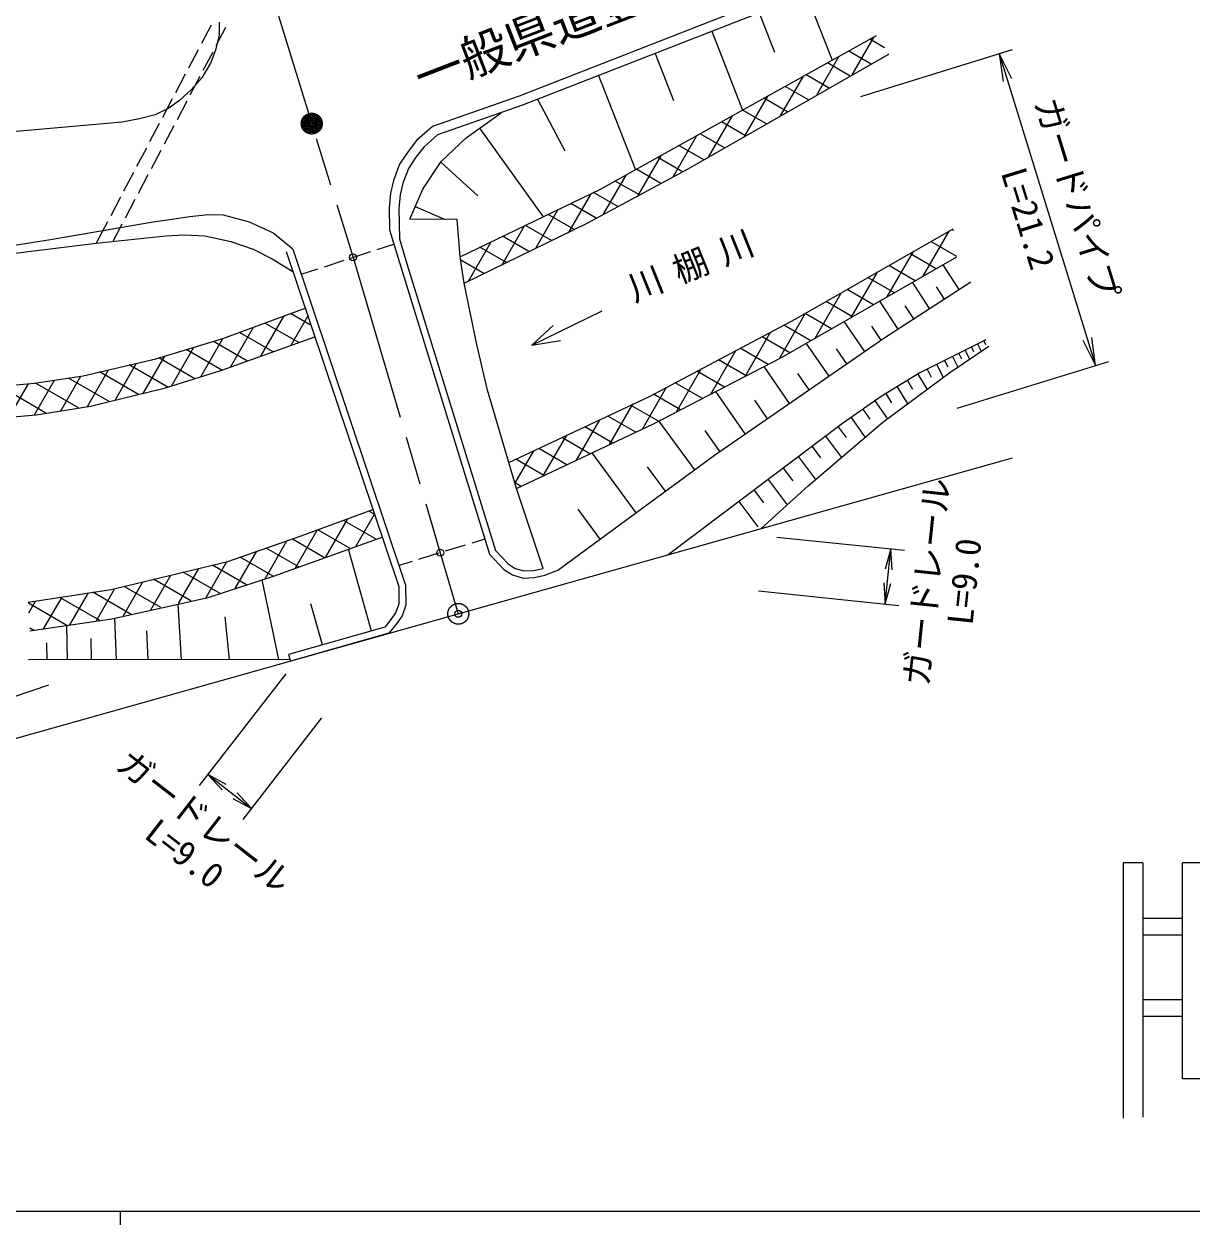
# Model space of a CAD drawing. Units: millimetres, scale not verified. Extents: x 40000 to 680000, y 20000 to 380000.
# Drawn here: x 261066 to 345146, y 204000 to 290418 of the extents above; entities that cross this region are included whole.
import ezdxf
from ezdxf.enums import TextEntityAlignment as Align

# ---------------------------------------------------------------- set-up
doc = ezdxf.new("R2010")
doc.units = ezdxf.units.MM
doc.header["$LTSCALE"] = 1000
doc.header["$PDMODE"] = 32
doc.header["$PDSIZE"] = 500
doc.linetypes.add('CHAIN', pattern=[18.5, 12, -1.5, 3.5, -1.5])
for name, color, linetype, lineweight in [('M-BMK', 2, 'CHAIN', 13), ('M-BMK-OTRS', 5, 'Continuous', 25), ('M-STR-HTXT', 7, 'Continuous', 13), ('M-STR-STR1', 1, 'Continuous', 25), ('M-STR-STRC', 7, 'Continuous', 25), ('M-TTL-BAND', 7, 'Continuous', 25), ('M-WORK', 1, 'Continuous', 13)]:
    doc.layers.add(name, color=color, linetype=linetype, lineweight=lineweight)
doc.layers.add('M-BMK-HTXT', color=7, linetype='Continuous')
doc.layers.add('M-OTRS', color=6, linetype='Continuous')
doc.styles.add('ＭＳ ゴシック', font='')
doc.styles.get('ＭＳ ゴシック').set_extended_font_data('MS Gothic')

# ---------------------------------------------------------------- blocks, each defined once
blk = doc.blocks.new('open_arrow')
at = {"color": 0, "linetype": 'Continuous', "lineweight": -2}
blk.add_lwpolyline([(7.5, 1.25), (0, 0), (7.5, -1.25)], dxfattribs=at)

msp = doc.modelspace()

# ---------------------------------------------------------------- linework, layer by layer
at = {"layer": 'M-BMK'}
for p, q in [((278124, 295080), (284750, 273628)), ((284750, 273628), (291033, 252371)), ((291033, 252371), (292328, 247979))]:
    msp.add_line(p, q, dxfattribs=at)
for centre, radius in [((281778, 283251), 750), ((281778, 283251), 650), ((281778, 283251), 550), ((281778, 283251), 450), ((281778, 283251), 350), ((281778, 283251), 250), ((281778, 283251), 150), ((281778, 283251), 50), ((292328, 247979), 750)]:
    msp.add_circle(centre, radius, dxfattribs=at)
at = {"layer": 'M-BMK-OTRS'}
for p, q in [((292328, 247979), (332228, 259204)), ((252428, 236753), (292328, 247979))]:
    msp.add_line(p, q, dxfattribs=at)
at = {"layer": 'M-OTRS'}
for p in [(284750, 273628), (291033, 252371), (292328, 247979)]:
    msp.add_point(p, dxfattribs=at)
at = {"layer": 'M-STR-HTXT'}
for p, q in [((321310, 285214), (332231, 288582)), ((331276, 288287), (338196, 265848)), ((328230, 262775), (339151, 266143)), ((315268, 253500), (324461, 252546)), ((323055, 248689), (323466, 252649)), ((313944, 249634), (324050, 248585)), ((262838, 242837), (253575, 239726)), ((279905, 243655), (273673, 235630)), ((282486, 240488), (276818, 233188)), ((274287, 236420), (277431, 233978))]:
    msp.add_line(p, q, dxfattribs=at)
at = {"layer": 'M-STR-STR1'}
for p, q in [((284590, 273576), (286016, 274042)), ((286492, 274197), (287686, 274587)), ((282689, 272955), (284115, 273421)), ((281020, 272410), (282214, 272800)), ((294234, 253360), (293298, 253071)), ((292820, 252923), (291387, 252481)), ((288999, 251742), (288063, 251453)), ((290910, 252333), (289476, 251890))]:
    msp.add_line(p, q, dxfattribs=at)
at = {"layer": 'M-STR-STRC'}
for p, q in [((340203, 230065), (340203, 211690)), ((341607, 230065), (340203, 230065)), ((341607, 230065), (341607, 211768)), ((344468, 214508), (344468, 230065)), ((363043, 230065), (344468, 230065)), ((344468, 226047), (341607, 226047)), ((341607, 224877), (344468, 224877)), ((344468, 220197), (341607, 220197)), ((341607, 219027), (344468, 219027)), ((363043, 214508), (344468, 214508))]:
    msp.add_line(p, q, dxfattribs=at)
at = {"layer": 'M-TTL-BAND'}
for p, q in [((40000, 205000), (579000, 205000)), ((268000, 205000), (268000, 204000))]:
    msp.add_line(p, q, dxfattribs=at)
at = {"layer": 'M-WORK'}
for p, q in [((320744, 294614), (296708, 285237)), ((320999, 293962), (296951, 284580)), ((317388, 292553), (319239, 287808)), ((275123, 290562), (275103, 289626)), ((313982, 291224), (315089, 288386)), ((274538, 290336), (273839, 289010)), ((275103, 289626), (274851, 288529)), ((275580, 290168), (274881, 288842)), ((302569, 278529), (322440, 289590)), ((310576, 289896), (312791, 284219)), ((320694, 286762), (322272, 289497)), ((323016, 288711), (321959, 289322)), ((273605, 288567), (272905, 287241)), ((274647, 288399), (273947, 287073)), ((274851, 288529), (274495, 287606)), ((306501, 288306), (307826, 284910)), ((308826, 279973), (323312, 288260)), ((318107, 285282), (319720, 288076)), ((322049, 287538), (320431, 288472)), ((323280, 288242), (323301, 288278)), ((274495, 287606), (273864, 286548)), ((320542, 286676), (318904, 287622)), ((272672, 286798), (271972, 285472)), ((273714, 286630), (273014, 285304)), ((273864, 286548), (273122, 285703)), ((302425, 286716), (305075, 279924)), ((315521, 283803), (317168, 286655)), ((319035, 285813), (317376, 286771)), ((273122, 285703), (272261, 284922)), ((296708, 285237), (290476, 283051)), ((312935, 282323), (314615, 285234)), ((317529, 284951), (315849, 285921)), ((271496, 284363), (270507, 283882)), ((271739, 285029), (271039, 283703)), ((272261, 284922), (271496, 284363)), ((272781, 284861), (272081, 283535)), ((296951, 284580), (290838, 282436)), ((298035, 285003), (300000, 281297)), ((316022, 284089), (314322, 285071)), ((269382, 283586), (268127, 283361)), ((270507, 283882), (269382, 283586)), ((292903, 282236), (295406, 284038)), ((310349, 280844), (312063, 283814)), ((314515, 283227), (312794, 284221)), ((268127, 283361), (229511, 279980)), ((270806, 283261), (270106, 281934)), ((271848, 283092), (271148, 281766)), ((290476, 283051), (289325, 282027)), ((293855, 282921), (298444, 276547)), ((313008, 282365), (311267, 283370)), ((289325, 282027), (288716, 281243)), ((290838, 282436), (289838, 281546)), ((291098, 280518), (292903, 282236)), ((307794, 279419), (309511, 282393)), ((311501, 281503), (309740, 282520)), ((269873, 281492), (269173, 280165)), ((270915, 281323), (270215, 279997)), ((288716, 281243), (288107, 280344)), ((289838, 281546), (289283, 280832)), ((305285, 278074), (306959, 280972)), ((309994, 280641), (308212, 281670)), ((288107, 280344), (287672, 279170)), ((288734, 280022), (288344, 278968)), ((289283, 280832), (288734, 280022)), ((289771, 278538), (291098, 280518)), ((291077, 280486), (293726, 278055)), ((308476, 279785), (306685, 280820)), ((268940, 279723), (268240, 278396)), ((269982, 279554), (269282, 278228)), ((287672, 279170), (287454, 278242)), ((301647, 276123), (308826, 279973)), ((302776, 276728), (304406, 279551)), ((306921, 278951), (305157, 279970)), ((288344, 278968), (288147, 278128)), ((288835, 276374), (289771, 278538)), ((292468, 273677), (302569, 278529)), ((303811, 277283), (302069, 278289)), ((305366, 278117), (303630, 279119)), ((268007, 277954), (267307, 276627)), ((269049, 277785), (268349, 276459)), ((287454, 278242), (287353, 277169)), ((288147, 278128), (288054, 277142)), ((300318, 275470), (301897, 278206)), ((302256, 276449), (300431, 277502)), ((272997, 276546), (270227, 276126)), ((274316, 276691), (272997, 276546)), ((275418, 276662), (274316, 276691)), ((277304, 276169), (275418, 276662)), ((287353, 277169), (287382, 275602)), ((288054, 277142), (288094, 274970)), ((289232, 277292), (291394, 276358)), ((297901, 274284), (299501, 277055)), ((300660, 275638), (298794, 276715)), ((270227, 276126), (262976, 274879)), ((267074, 276185), (266258, 274639)), ((268115, 276016), (267458, 274770)), ((278986, 275401), (277304, 276169)), ((292250, 276352), (288835, 276374)), ((292468, 273677), (292250, 276352)), ((292762, 271763), (301647, 276123)), ((295484, 273099), (297104, 275904)), ((299038, 274842), (297156, 275929)), ((316616, 269205), (327954, 275682)), ((262976, 274879), (256646, 273900)), ((266261, 274640), (271264, 275183)), ((271264, 275183), (272612, 275249)), ((272612, 275249), (274091, 275183)), ((274091, 275183), (275962, 274770)), ((280416, 274208), (278986, 275401)), ((287382, 275602), (288086, 273257)), ((288094, 274970), (288564, 273403)), ((297416, 274047), (295519, 275142)), ((325794, 272271), (327671, 275520)), ((327970, 275554), (327851, 275623)), ((256385, 273400), (261584, 274074)), ((261584, 274074), (266261, 274640)), ((275962, 274770), (277572, 274226)), ((277572, 274226), (278920, 273530)), ((279942, 274048), (288039, 249946)), ((280416, 274208), (288538, 250030)), ((293068, 271913), (294707, 274752)), ((295795, 273251), (293881, 274356)), ((323205, 270785), (325086, 274044)), ((328212, 273682), (326343, 274762)), ((278920, 273530), (280423, 272617)), ((288086, 273257), (294570, 252273)), ((288564, 273403), (295014, 252532)), ((292762, 271763), (292468, 273677)), ((294173, 272455), (292508, 273416)), ((315588, 266416), (328215, 273659)), ((326729, 272807), (324835, 273900)), ((328385, 271321), (327234, 273096)), ((320615, 269299), (322502, 272568)), ((325224, 271943), (323327, 273039)), ((293675, 267358), (292762, 271763)), ((323719, 271080), (321819, 272177)), ((322959, 267803), (329224, 271865)), ((326254, 269940), (325028, 271831)), ((327320, 270631), (326744, 271518)), ((318025, 267814), (319917, 271092)), ((322214, 270217), (320311, 271316)), ((275384, 267788), (281311, 269974)), ((297620, 267316), (302682, 269777)), ((320709, 269354), (318803, 270455)), ((323985, 268468), (322679, 270483)), ((325120, 269204), (324507, 270150)), ((278114, 266512), (279788, 269412)), ((280851, 267496), (278411, 268904)), ((281733, 268719), (280242, 269579)), ((280300, 267298), (281507, 269389)), ((306093, 263626), (316616, 269205)), ((315442, 266340), (317333, 269615)), ((319205, 268490), (317295, 269593)), ((321594, 266860), (320110, 269010)), ((275307, 265504), (282004, 267910)), ((275929, 265727), (277588, 268601)), ((279002, 266831), (276580, 268229)), ((297620, 267316), (299156, 268730)), ((312972, 265061), (314812, 268249)), ((316195, 266764), (314192, 267920)), ((317700, 267627), (315756, 268750)), ((322780, 267679), (322097, 268667)), ((270555, 266330), (275384, 267788)), ((271676, 264362), (273289, 267156)), ((273793, 265027), (275387, 267789)), ((277153, 266167), (274702, 267582)), ((294426, 264062), (293675, 267358)), ((297620, 267316), (299681, 267651)), ((310772, 259385), (322959, 267803)), ((314644, 265927), (312628, 267091)), ((319015, 265079), (317381, 267444)), ((320305, 265970), (319562, 267044)), ((330300, 267690), (325558, 265319)), ((327712, 265341), (330518, 267233)), ((329262, 267171), (329423, 266848)), ((329709, 267394), (329974, 266866)), ((330157, 267618), (330289, 267354)), ((265334, 265112), (270555, 266330)), ((269644, 263841), (271192, 266523)), ((273361, 264892), (270761, 266393)), ((275303, 265502), (272731, 266987)), ((306387, 261652), (315588, 266416)), ((310501, 263782), (312316, 266926)), ((313063, 265108), (311064, 266262)), ((327336, 266208), (327570, 265740)), ((327897, 266488), (328280, 265724)), ((328356, 266718), (328547, 266335)), ((328815, 266947), (329138, 266302)), ((265632, 262892), (267159, 265538)), ((269317, 263763), (266506, 265385)), ((267632, 263357), (269161, 266005)), ((271419, 264281), (268642, 265884)), ((271262, 264231), (275307, 265504)), ((308031, 262503), (309820, 265602)), ((311481, 264289), (309501, 265433)), ((316176, 263118), (314343, 265771)), ((325558, 265319), (322774, 263622)), ((322894, 261762), (327712, 265341)), ((326084, 265581), (326372, 265005)), ((326775, 265927), (327243, 264992)), ((257754, 264226), (261832, 264568)), ((259995, 262129), (261381, 264530)), ((261824, 262296), (263264, 264791)), ((261832, 264568), (265334, 265112)), ((264998, 262792), (261902, 264579)), ((263725, 262590), (265166, 265086)), ((267200, 263253), (264266, 264946)), ((309899, 263471), (307937, 264604)), ((317596, 264098), (316779, 265281)), ((324657, 264770), (325034, 264151)), ((325399, 265222), (326070, 264121)), ((262644, 262419), (259291, 264355)), ((265845, 262926), (271262, 264231)), ((295965, 258864), (294426, 264062)), ((295965, 258864), (306093, 263626)), ((305590, 261276), (307324, 264279)), ((308318, 262652), (306373, 263774)), ((312992, 260918), (310879, 263978)), ((322774, 263622), (319990, 261664)), ((323106, 263824), (323517, 263150)), ((323915, 264318), (324669, 263081)), ((261930, 262306), (265845, 262926)), ((303210, 260154), (304888, 263059)), ((306736, 261833), (304736, 262988)), ((314584, 262018), (313668, 263345)), ((322317, 263301), (323225, 262009)), ((258015, 261947), (261930, 262306)), ((300830, 259031), (302510, 261941)), ((305100, 261045), (303082, 262210)), ((309349, 258342), (306777, 261854)), ((320606, 262098), (321608, 260672)), ((321461, 262699), (321963, 261986)), ((296508, 256993), (306387, 261652)), ((303449, 260266), (301429, 261433)), ((319990, 261664), (307446, 252232)), ((311156, 259650), (310100, 261180)), ((317510, 257194), (322894, 261762)), ((319682, 261433), (320252, 260675)), ((298450, 257909), (300133, 260823)), ((301798, 259488), (299775, 260655)), ((318772, 260749), (319912, 259233)), ((296402, 257361), (297755, 259706)), ((300147, 258709), (298122, 259878)), ((299505, 251130), (310772, 259385)), ((305135, 255255), (301974, 259571)), ((316814, 259277), (318041, 257645)), ((317793, 260013), (318407, 259197)), ((296508, 256993), (295965, 258864)), ((298496, 257930), (296468, 259101)), ((307242, 256799), (305956, 258555)), ((315727, 258459), (316408, 257553)), ((314639, 257641), (316002, 255828)), ((296844, 257151), (296385, 257416)), ((298447, 251243), (296508, 256993)), ((313616, 256872), (314298, 255965)), ((314098, 254104), (317510, 257194)), ((312529, 256054), (313891, 254241)), ((281017, 253578), (286179, 255484)), ((284954, 252823), (286293, 255143)), ((286293, 255142), (285888, 255376)), ((302546, 253358), (300965, 255516)), ((282767, 252036), (284373, 254817)), ((286405, 253345), (284058, 254701)), ((275732, 251751), (281017, 253578)), ((278416, 250500), (279988, 253222)), ((279027, 250691), (286844, 253503)), ((282709, 252015), (280382, 253359)), ((280581, 251250), (282171, 254004)), ((284557, 252680), (282228, 254025)), ((276278, 249797), (277824, 252474)), ((280861, 251350), (278506, 252710)), ((286077, 246739), (284419, 252631)), ((295014, 252532), (295920, 251568)), ((267346, 249728), (275732, 251751)), ((274178, 249159), (275665, 251735)), ((277089, 250064), (274628, 251485)), ((279001, 250692), (276629, 252061)), ((294570, 252273), (295600, 251178)), ((295920, 251568), (296431, 251247)), ((270195, 248259), (271640, 250764)), ((272186, 248709), (273653, 251249)), ((275178, 249435), (272512, 250974)), ((274329, 249157), (279027, 250691)), ((295600, 251178), (296223, 250787)), ((296223, 250787), (297006, 250555)), ((296431, 251247), (297065, 251059)), ((297065, 251059), (297739, 251096)), ((297739, 251096), (298447, 251243)), ((297804, 250598), (298548, 250753)), ((298548, 250753), (299505, 251130)), ((266267, 247457), (267616, 249793)), ((268203, 247810), (269628, 250278)), ((270927, 248425), (268280, 249953)), ((273084, 248912), (270396, 250464)), ((279416, 244690), (278202, 250421)), ((288039, 249946), (288052, 248688)), ((288538, 250030), (288552, 248609)), ((297006, 250555), (297804, 250598)), ((261375, 248814), (267346, 249728)), ((261417, 248056), (261901, 248895)), ((262476, 246890), (263801, 249186)), ((266535, 247497), (263650, 249162)), ((264371, 247174), (265701, 249476)), ((268771, 247938), (266022, 249525)), ((267379, 247623), (274329, 249157)), ((264152, 247141), (261379, 248741)), ((272399, 244677), (272155, 248677)), ((282542, 245745), (281713, 248691)), ((287843, 248062), (287401, 247477)), ((288052, 248688), (287843, 248062)), ((288552, 248609), (288291, 247826)), ((261489, 246743), (267379, 247623)), ((267720, 244669), (267594, 247671)), ((275851, 244683), (275540, 247763)), ((287401, 247477), (287039, 247010)), ((287798, 247173), (287334, 246574)), ((288291, 247826), (287798, 247173)), ((261769, 246784), (261478, 246953)), ((264188, 244663), (264140, 247139)), ((270007, 244673), (269906, 246743)), ((287039, 247010), (280103, 245059)), ((287334, 246574), (280239, 244577)), ((262734, 244660), (262708, 245892)), ((265935, 244666), (265894, 246190)), ((280206, 244691), (261379, 244657)), ((280103, 245059), (280239, 244577))]:
    msp.add_line(p, q, dxfattribs=at)

# ---------------------------------------------------------------- block references
at = {"layer": 'M-STR-HTXT'}
for p, xscale, yscale, rotation in [((331276, 288287), 267, 267, 287.1), ((338196, 265848), 267, 267, 107.1), ((323466, 252649), 200, 200, 264.1), ((323055, 248689), 200, 200, 84.1), ((274287, 236420), 200, 200, 322.2), ((277431, 233978), 200, 200, 142.2)]:
    msp.add_blockref('open_arrow', p, dxfattribs=dict(at, xscale=xscale, yscale=yscale, rotation=rotation))

# ---------------------------------------------------------------- texts
at = {"layer": 'M-BMK-HTXT', "style": 'ＭＳ ゴシック'}
msp.add_text('一般県道豊浦豊田線', height=2566, rotation=21.119, dxfattribs=at).set_placement((289296, 286449), align=Align.MIDDLE_LEFT)
at = {"layer": 'M-STR-HTXT', "style": 'ＭＳ ゴシック'}
msp.add_text('ガードパイプ', height=1833, rotation=287.139, dxfattribs=at).set_placement((334658, 285057), align=Align.MIDDLE_LEFT)
for s, rotation, p in [('L=21.2', 287.139, (331951, 276002)), ('ガードレール', 84.075, (327498, 250125)), ('L=9.0', 84.075, (330212, 250148)), ('ガードレール', 322.169, (273158, 231890)), ('L=9.0', 322.169, (271743, 229573))]:
    msp.add_text(s, height=1833, rotation=rotation, dxfattribs=at).set_placement(p, align=Align.BOTTOM_CENTER)
at = {"layer": 'M-WORK', "insert": (304686, 271164), "char_height": 1833, "attachment_point": 4, "rotation": 21.898, "style": 'ＭＳ ゴシック'}
msp.add_mtext('\\T1.4;川棚川', dxfattribs=at)

doc.saveas('drawing.dxf')
